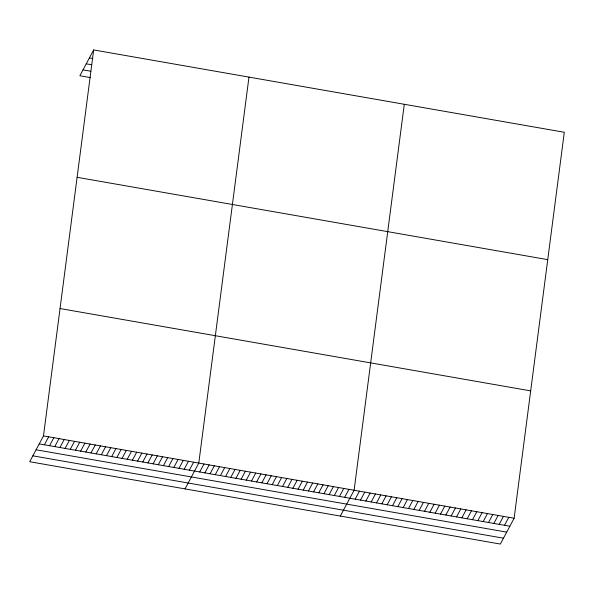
<?xml version="1.0" encoding="UTF-8"?>
<svg xmlns="http://www.w3.org/2000/svg" width="594" height="594" viewBox="0 0 594 594"><rect width="100%" height="100%" fill="white"/><g stroke="black" fill="none" stroke-linecap="round" stroke-linejoin="round"><path stroke-width="0.89" d="M43.481 435.907L93.666 49.941L564.3 132.276L514.122 518.25L500.334 544.059L29.7 461.724L43.481 435.907L514.122 518.25M248.975 77.109L198.79 463.082L185.009 488.892M404.284 104.284L354.106 490.25L340.317 516.067M93.666 49.941L79.878 75.75L90.236 77.562M44.394 444.802L48.656 436.813M49.569 445.708L53.839 437.719M54.752 446.614L59.014 438.624M59.927 447.52L64.189 439.53M65.102 448.425L69.364 440.436M70.278 449.331L74.547 441.342M75.46 450.237L79.722 442.248M80.636 451.143L84.897 443.154M85.811 452.049L90.073 444.06M90.986 452.955L95.255 444.965M96.169 453.861L100.431 445.871M101.344 454.766L105.606 446.777M106.519 455.672L110.781 447.683M111.694 456.578L115.964 448.589M116.877 457.484L121.139 449.495M122.052 458.39L126.314 450.401M127.227 459.296L131.489 451.306M132.403 460.202L136.672 452.212M137.578 461.107L141.847 453.118M142.76 462.013L147.022 454.024M147.936 462.919L152.198 454.93M153.111 463.825L157.38 455.836M158.286 464.723L162.556 456.741M163.469 465.629L167.731 457.647M168.644 466.535L172.906 458.553M173.819 467.441L178.081 459.459M178.994 468.347L183.264 460.365M184.177 469.253L188.439 461.271M189.352 470.158L193.614 462.177M199.703 471.97L203.972 463.988M204.885 472.876L209.147 464.894M210.061 473.782L214.323 465.8M215.236 474.688L219.498 466.706M220.411 475.594L224.681 467.612M225.594 476.499L229.856 468.518M230.769 477.405L235.031 469.423M235.944 478.311L240.206 470.329M241.119 479.217L245.389 471.235M246.302 480.123L250.564 472.141M251.477 481.029L255.739 473.047M256.653 481.934L260.914 473.953M261.828 482.84L266.097 474.858M267.003 483.746L271.272 475.764M272.186 484.652L276.448 476.67M277.361 485.558L281.623 477.576M282.536 486.464L286.805 478.482M287.711 487.37L291.981 479.388M292.894 488.275L297.156 480.294M298.069 489.181L302.331 481.199M303.244 490.087L307.506 482.105M308.42 490.993L312.689 483.004M313.602 491.899L317.864 483.91M318.778 492.805L323.039 484.815M323.953 493.711L328.215 485.721M329.128 494.616L333.397 486.627M334.311 495.522L338.573 487.533M339.486 496.428L343.748 488.439M344.661 497.334L348.923 489.345M355.175 499.175L359.437 491.186M360.506 500.103L364.768 492.122M365.837 501.039L370.107 493.05M371.176 501.975L375.438 493.985M376.507 502.903L380.769 494.921M381.845 503.838L386.107 495.849M387.177 504.774L391.439 496.784M392.508 505.702L396.777 497.72M397.846 506.637L402.108 498.656M403.178 507.573L407.439 499.584M408.509 508.501L412.778 500.519M413.847 509.437L418.109 501.455M419.178 510.372L423.44 502.383M424.51 511.308L428.779 503.318M429.848 512.236L434.11 504.254M435.179 513.171L439.449 505.182M440.518 514.107L444.78 506.118M445.849 515.035L450.111 507.053M451.18 515.971L455.45 507.981M456.519 516.906L460.781 508.917M461.85 517.834L466.112 509.852M467.181 518.77L471.45 510.781M472.52 519.705L476.782 511.716M477.851 520.634L482.113 512.652M483.189 521.569L487.451 513.58M488.52 522.505L492.782 514.515M493.852 523.433L498.121 515.451M499.19 524.368L503.452 516.386M504.521 525.304L508.783 517.315M89.397 57.922L92.85 58.531M86.256 63.81L91.431 64.716M83.019 69.869L90.785 71.228M77.101 177.309L547.742 259.652M60.039 308.538L530.68 390.882M39.219 443.896L509.852 526.232M36.078 449.777L506.712 532.12M32.841 455.836L503.474 538.179"/></g></svg>
